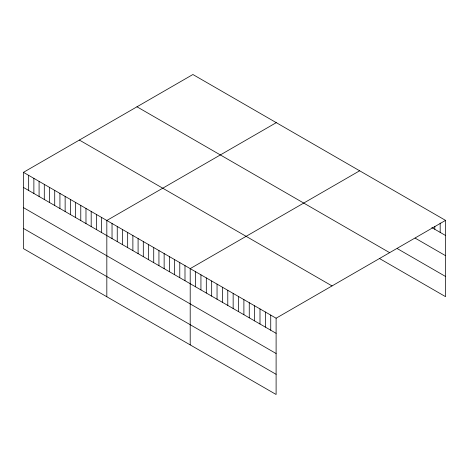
<?xml version="1.0" encoding="UTF-8"?>
<svg xmlns="http://www.w3.org/2000/svg" width="469" height="469" viewBox="0 0 469 469"><rect width="100%" height="100%" fill="white"/><g stroke="black" fill="none" stroke-linecap="round" stroke-linejoin="round"><path stroke-width="0.7" d="M23.45 172.34L276.106 318.211L276.106 394.488L23.45 248.617L23.45 172.34L192.894 74.512L445.55 220.383L445.55 296.66L379.333 258.431M276.27 122.649L106.826 220.477L106.826 296.754M359.647 170.786L190.203 268.614L190.203 344.891M276.106 318.211L445.55 220.383M431.832 227.571L445.55 235.491M415.124 238.111L445.55 255.675M397.231 248.576L445.55 276.476M136.977 106.797L389.633 252.662M79.367 140.061L332.023 285.926M23.45 187.453L276.106 333.318M23.45 207.638L276.106 353.509M23.45 228.432L276.106 374.303M440.18 223.039L440.18 232.389M434.81 226.416L434.81 229.294M270.736 315.109L270.736 330.223M265.366 312.008L265.366 327.122M259.996 308.913L259.996 324.02M254.626 305.811L254.626 320.925M249.262 302.71L249.262 317.824M243.892 299.615L243.892 314.722M238.522 296.514L238.522 311.621M233.152 293.412L233.152 308.526M227.782 290.311L227.782 305.425M222.417 287.216L222.417 302.323M217.047 284.114L217.047 299.222M211.677 281.013L211.677 296.127M206.307 277.912L206.307 293.025M200.937 274.816L200.937 289.924M195.567 271.715L195.567 286.823M184.991 265.606L184.991 280.72M179.779 262.599L179.779 277.707M174.568 259.592L174.568 274.699M169.356 256.584L169.356 271.692M164.144 253.571L164.144 268.684M158.938 250.563L158.938 265.677M153.726 247.556L153.726 262.663M148.515 244.548L148.515 259.656M143.303 241.541L143.303 256.649M138.091 238.528L138.091 253.641M132.879 235.52L132.879 250.634M127.668 232.513L127.668 247.626M122.456 229.505L122.456 244.613M117.25 226.498L117.25 241.605M112.038 223.49L112.038 238.598M101.615 217.469L101.615 232.583M96.403 214.462L96.403 229.57M91.191 211.455L91.191 226.562M85.979 208.447L85.979 223.555M80.774 205.434L80.774 220.547M75.562 202.426L75.562 217.54M70.35 199.419L70.35 214.532M65.138 196.411L65.138 211.519M59.926 193.404L59.926 208.512M54.715 190.396L54.715 205.504M49.503 187.383L49.503 202.497M44.291 184.376L44.291 199.489M39.085 181.368L39.085 196.476M33.874 178.361L33.874 193.468M28.662 175.353L28.662 190.461"/></g></svg>
